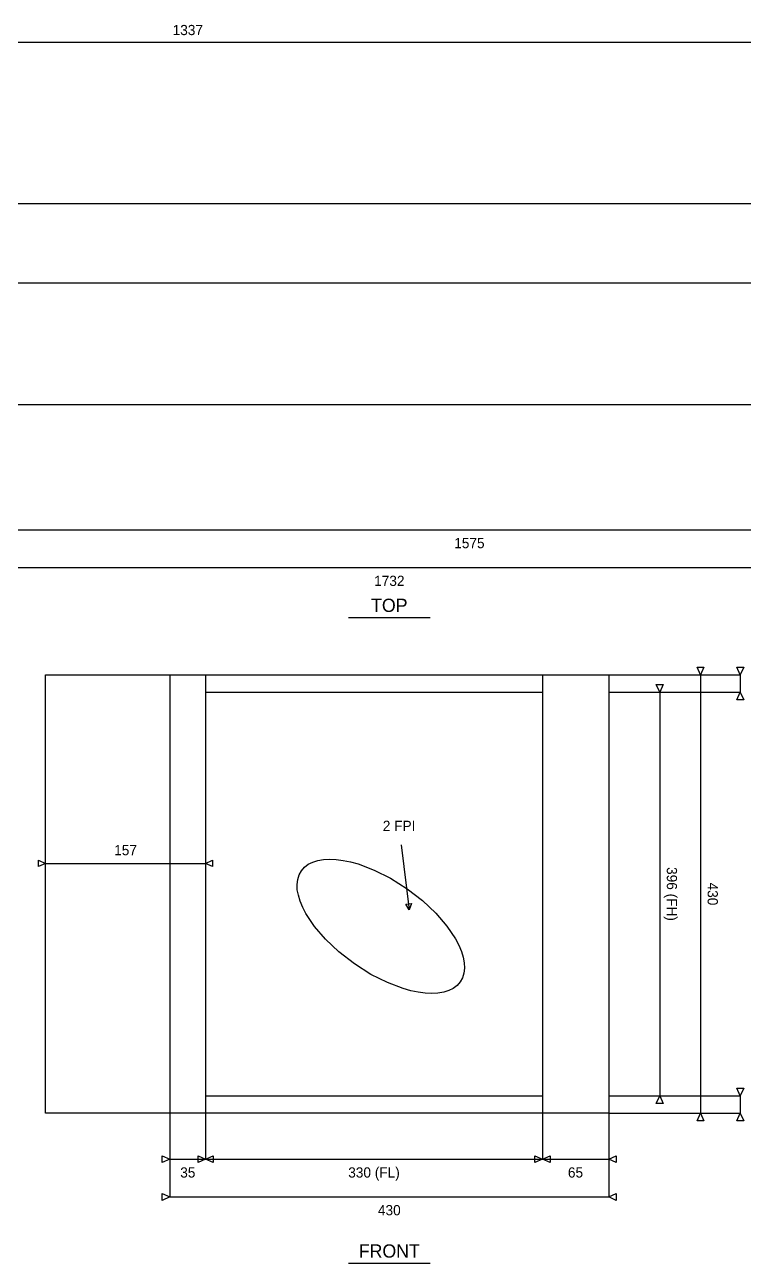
# Model space of a CAD drawing. Header units: millimetres. Extents: x 0 to 2030, y -1000001 to 1599.
# Drawn here: x 650 to 1355, y 353 to 1567 of the extents above; entities that cross this region are included whole.
import ezdxf
from ezdxf.enums import TextEntityAlignment as Align

# ---------------------------------------------------------------- set-up
doc = ezdxf.new("R2010")
doc.units = ezdxf.units.MM
doc.layers.add('DRAWING', color=7, linetype='Continuous')
doc.layers.add('TEXT', color=7, linetype='Continuous')

msp = doc.modelspace()

# ---------------------------------------------------------------- linework, layer by layer
at = {"layer": 'DRAWING', "linetype": 'CONTINUOUS', "true_color": 0xff6a00}
for p, q in [((141, 1550), (1478, 1550)), ((298, 1072), (1873, 1072)), ((141, 1035), (1873, 1035)), ((1222, 930), (1312, 930)), ((1222, 930), (1351, 930)), ((1312, 930), (1312, 500)), ((1351, 930), (1351, 913)), ((1222, 913), (1272, 913)), ((1222, 913), (1351, 913)), ((1272, 913), (1272, 517)), ((1018.6, 763.3), (1026.6, 699.3)), ((670, 745), (827, 745)), ((1222, 517), (1272, 517)), ((1222, 517), (1351, 517)), ((1351, 517), (1351, 500)), ((792, 500), (792, 455)), ((792, 500), (792, 418)), ((827, 500), (827, 455)), ((827, 500), (827, 455)), ((1157, 500), (1157, 455)), ((1157, 500), (1157, 455)), ((1222, 500), (1222, 455)), ((1222, 500), (1222, 418)), ((1222, 500), (1312, 500)), ((1222, 500), (1351, 500)), ((792, 455), (827, 455)), ((827, 455), (1157, 455)), ((1157, 455), (1222, 455)), ((792, 418), (1222, 418))]:
    msp.add_line(p, q, dxfattribs=at)
at = {"layer": 'DRAWING', "linetype": 'CONTINUOUS', "true_color": 0x111111}
for p, q in [((320, 1392), (1478, 1392)), ((320, 1314.3), (1478, 1314.3)), ((298, 1195), (1478, 1195)), ((967, 986), (1047, 986)), ((670, 930), (1222, 930)), ((670, 500), (670, 930)), ((792, 930), (792, 500)), ((827, 930), (827, 500)), ((1157, 930), (1157, 500)), ((1222, 930), (1222, 500)), ((827, 913), (1157, 913)), ((827, 517), (1157, 517)), ((1222, 500), (670, 500)), ((967, 353), (1047, 353))]:
    msp.add_line(p, q, dxfattribs=at)
at = {"layer": 'DRAWING', "linetype": 'CONTINUOUS', "true_color": 0xff6a00}
for points in [[(1312, 930), (1308.6, 937.5), (1315.4, 937.5)], [(1351, 930), (1347.6, 937.5), (1354.4, 937.5)], [(1272, 913), (1268.6, 920.5), (1275.4, 920.5)], [(1351, 913), (1354.4, 905.5), (1347.6, 905.5)], [(670, 745), (663.2, 741.9), (663.2, 748.1)], [(827, 745), (833.8, 748.1), (833.8, 741.9)], [(1026.6, 699.3), (1023.1, 705.1), (1028.6, 705.8)], [(1351, 517), (1347.6, 524.5), (1354.4, 524.5)], [(1272, 517), (1275.4, 509.5), (1268.6, 509.5)], [(1312, 500), (1315.4, 492.5), (1308.6, 492.5)], [(1351, 500), (1354.4, 492.5), (1347.6, 492.5)], [(792, 455), (784.5, 451.6), (784.5, 458.4)], [(827, 455), (819.5, 451.6), (819.5, 458.4)], [(827, 455), (834.5, 458.4), (834.5, 451.6)], [(1157, 455), (1149.5, 451.6), (1149.5, 458.4)], [(1157, 455), (1164.5, 458.4), (1164.5, 451.6)], [(1222, 455), (1229.5, 458.4), (1229.5, 451.6)], [(792, 418), (784.5, 414.6), (784.5, 421.4)], [(1222, 418), (1229.5, 421.4), (1229.5, 414.6)]]:
    msp.add_lwpolyline(points, close=True, dxfattribs=at)
at = {"layer": 'DRAWING', "linetype": 'CONTINUOUS', "true_color": 0x111111}
msp.add_lwpolyline([(1076.4, 628.8), (1073.4, 625.3), (1069.6, 622.5), (1065.2, 620.3), (1060.3, 618.8), (1054.7, 617.8), (1048.7, 617.5), (1042.2, 617.8), (1035.4, 618.7), (1028.2, 620.2), (1020.7, 622.3), (1005.1, 628.1), (989, 636.2), (972.8, 646.5), (957.6, 658.2), (944.5, 670.6), (933.7, 683.2), (925.3, 695.8), (922.1, 701.9), (919.6, 707.9), (917.9, 713.7), (916.8, 719.2), (916.6, 724.4), (917.2, 729.3), (918.5, 733.8), (920.8, 737.8), (923.8, 741.3), (927.6, 744.1), (932, 746.3), (936.9, 747.9), (942.5, 748.8), (948.5, 749.1), (955, 748.8), (961.8, 747.9), (969, 746.4), (976.5, 744.4), (992.1, 738.5), (1008.2, 730.4), (1024.4, 720.2), (1039.6, 708.5), (1052.7, 696.1), (1063.5, 683.4), (1071.9, 670.9), (1075.1, 664.7), (1077.6, 658.7), (1079.3, 653), (1080.4, 647.5), (1080.6, 642.2), (1080, 637.4), (1078.7, 632.9)], close=True, dxfattribs=at)

# ---------------------------------------------------------------- texts
at = {"layer": 'TEXT', "true_color": 0xff6a00}
for s, p in [('1337', (809.5, 1562)), ('1575', (1085.5, 1059)), ('1732', (1007, 1022)), ('157', (748.5, 758)), ('35', (809.5, 442)), ('330 (FL)', (992, 442)), ('65', (1189.5, 442)), ('430', (1007, 405))]:
    msp.add_text(s, height=10, dxfattribs=at).set_placement(p, align=Align.MIDDLE_CENTER)
at = {"layer": 'TEXT', "true_color": 0x111111}
for s, height, p in [('TOP', 13, (1007, 998)), ('2 FPI', 10, (1016.6, 781.8)), ('FRONT', 13, (1007, 365))]:
    msp.add_text(s, height=height, dxfattribs=at).set_placement(p, align=Align.MIDDLE_CENTER)
at = {"layer": 'TEXT', "true_color": 0xff6a00}
for s, p in [('396 (FH)', (1284, 715)), ('430', (1324, 715))]:
    msp.add_text(s, height=10, rotation=-90, dxfattribs=at).set_placement(p, align=Align.MIDDLE_CENTER)

doc.saveas('drawing.dxf')
